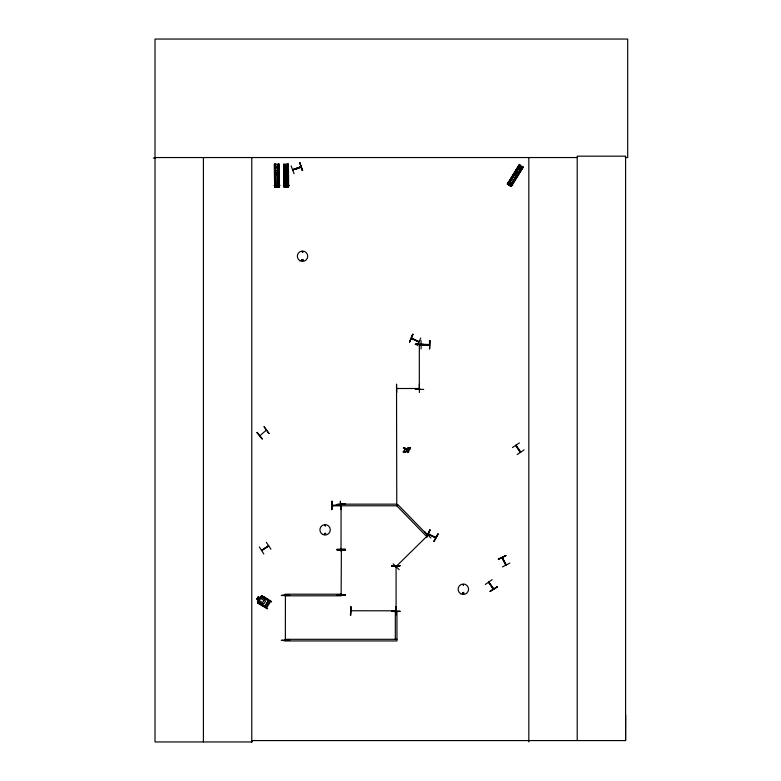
<?xml version="1.0" encoding="UTF-8"?>
<svg xmlns="http://www.w3.org/2000/svg" width="781" height="781" viewBox="0 0 781 781"><rect width="100%" height="100%" fill="white"/><g stroke="black" fill="none" stroke-linecap="round" stroke-linejoin="round"><path stroke-width="1.17" d="M251.785 157.547L251.785 741.95L251.785 740.573L625.591 740.573L625.659 715.162M268.596 545.968L261.684 550.507M285.358 595.649L285.416 596.293M285.358 639.551L285.778 640.283M285.778 640.137L285.729 639.463M341.424 505.19L341.463 504.614M340.994 594.224L285.309 594.185L285.309 595.815L341.131 595.815L341.375 550.146M419.348 345.466L419.338 344.538M419.68 345.436L419.631 344.538M396.035 566.215L395.703 566.977M302.315 251.921L302.315 251.804M302.93 251.97C302.276 250.203 301.808 253.395 302.989 251.863M325.326 525.545L325.267 525.33M324.613 533.755C326.194 531.929 325.072 535.864 324.681 533.501M463.358 584.657L463.289 584.637M462.577 592.935C463.973 595.844 464.412 590.924 462.703 592.769M462.811 592.994C464.236 594.839 463.416 591.754 463.104 592.711M285.407 595.649L285.358 640.137M285.397 639.551L285.446 640.225M341.043 504.614L341.053 505.258M341.033 548.516L341.024 549.219L341.082 504.526M341.043 550.322L341.092 551.074M341.033 594.224L341.082 594.976M419.299 344.714L419.68 345.29M396.035 610.205L396.084 611.025L396.084 566.391M509.651 185.087L509.729 184.111M277.314 186.561L276.767 186.591L277.314 185.693L276.806 185.693M520.439 452.316L515.811 445.336M516.534 445.834L516.104 445.17M520.058 451.662L520.761 452.101M493.651 588.894L492.743 588.396M396.836 388.508L419.114 388.499M303.018 260.405C302.325 258.238 301.808 261.42 302.784 260.561M502.134 557.741L505.893 565.102M506.186 564.848L502.486 557.634M286.49 185.722L285.866 185.673L286.539 186.649M409.547 341.98L413.051 334.375M411.958 338.749L411.548 338.056M417.2 345.573L420.793 338.007M411.45 338.378L418.841 342.029M417.991 341.629L419.016 341.639M419.68 389.338L419.67 388.46M341.082 550.146L341.375 551.074M429.218 534.614L428.496 533.657M428.457 534.067L435.925 537.455L434.919 537.377M426.397 537.504L430.175 530.026M438.131 534.048L433.972 541.331L438.161 534.058M433.992 541.331L437.799 533.882M489.443 582.772L488.974 582.001M492.84 588.366L488.681 582.167L493.338 589.02M332.032 505.268L340.409 505.209M261.528 550.263L268.508 545.646M507.308 184.033L519.14 164.684L523.27 167.212L511.35 186.513L507.22 183.984M507.465 184.131L519.385 164.84L507.533 184.179M507.689 184.277L519.677 165.025L507.777 184.326M507.914 184.414L519.843 165.123M508.158 184.56L520.078 165.269M508.187 184.58L520.146 165.308M520.302 165.406L508.46 184.746L519.765 166.48M508.743 184.902L509.837 185.575M510.1 185.732L516.387 175.588L510.188 185.79M517.627 173.548L521.405 167.466M517.715 173.607L521.474 167.515M510.374 185.907L522.255 166.587M510.657 186.083L522.489 166.734M511.067 186.337L523.016 167.066M263.324 597.123L263.685 596.557L271.583 601.507L271.261 602.014L270.548 601.565L266.682 607.735L267.59 608.311L267.239 608.877L257.71 602.932L257.535 601.79L258.638 600.159M257.662 601.819L261.02 596.469L262.104 596.069M259.009 603.713L259.37 603.147M268.225 600.901L264.788 606.368L268.225 600.901L266.887 598.959L262.084 595.942L260.932 596.372L260.005 597.992L258.199 596.752L256.793 599.105L258.579 600.228M265.852 607.218L266.136 606.778L258.062 601.721L257.789 602.161L265.96 607.286L269.796 601.175L261.606 596.04L261.332 596.479L269.396 601.536L269.679 601.097M427.139 535.493L427.803 534.917M427.92 535.278L396.094 566.537L396.748 565.952M301.876 259.751C305.195 258.618 301.007 262.806 302.13 259.419M429.482 344.851L421.105 344.88L429.482 344.968M332.12 505.268L333.018 505.639M339.481 505.512L340.409 505.502M350.962 610.752L395.742 610.81M396.904 566.264L396.357 566.84M399.179 569.661L393.146 563.862M430.878 537.963L425.001 531.998M268.576 546.056L261.801 550.468M341.043 548.457L341.375 549.268M256.851 432.567L262.143 439.059M266.272 430.165L259.985 435.661M325.335 525.886L324.994 525.047L325.218 525.896M463.123 584.491L463.358 585.34L463.465 584.481M512.434 447.562L519.394 442.905M517.178 454.532L524.129 449.876M485.333 584.442L492.196 579.639M490.107 591.461L496.999 586.716M497.204 587.019L490.038 591.363L497.233 587.048M493.367 589.118L488.73 582.245L489.209 582.938M259.302 546.895L263.822 553.944M266.282 542.268L270.948 549.219M498.327 559.118L505.951 555.633L498.307 559.079M498.473 559.391L505.903 555.525M502.486 558.552L505.854 565.132M505.522 564.204L505.883 564.185M502.398 566.938L509.837 563.111M411.616 338.114L418.928 341.561M325.482 534.409C322.055 533.716 327.756 532.242 325.111 534.507M293.051 169.789C309.354 163.454 297.571 169.741 292.953 169.477L300.87 166.802L293.226 169.77M293.207 169.828L300.91 166.89M294.056 173.733L291.108 165.894M419.387 384.135L419.397 392.501M396.768 392.511L396.523 384.135L396.768 505.785L425.957 535.795L427.119 534.663L397.929 504.643L396.768 505.785L340.946 505.785L340.946 504.155L396.768 504.155M286.92 164.195L287.584 164.186M287.74 164.186L288.394 164.176L288.638 186.854L283.796 186.932L283.571 164.254L288.062 164.205M274.717 166.548L278.905 166.499M283.903 166.548L288.091 166.499M274.736 168.081L278.924 168.042M283.923 168.081L288.111 168.042M274.756 170.385L278.944 170.346M283.942 170.385L288.13 170.346M274.775 172.435L278.963 172.386M283.962 172.435L288.15 172.386M274.805 174.729L278.983 174.69M283.991 174.729L288.179 174.69M274.912 184.599L279.1 184.56M284.099 184.599L288.287 184.56M274.219 185.273L279.803 185.214M274.229 185.448L279.803 185.39M283.405 185.273L288.99 185.214M283.415 185.448L288.99 185.39M276.679 185.673L277.343 185.634M274.609 186.932L279.452 186.854L279.207 164.176L274.365 164.254L274.629 186.932L274.473 164.254M415.297 344.499L423.673 344.392M429.452 344.489L415.297 344.099L423.673 344.509M421.125 348.922L421.018 340.545M419.661 388.547L419.338 389.368M415.297 389.397L423.673 389.397M337.041 504.409L345.407 503.95L337.041 504.467M332.062 505.6L340.233 505.122M331.603 509.602L332.013 501.226L331.642 509.602M340.906 509.544L340.379 501.168L340.867 509.544M345.417 549.355L337.041 549.414L345.417 549.248L345.417 550.117L337.041 550.107L337.041 549.297M345.407 549.648L337.041 549.707L345.417 549.707M391.701 566.127L400.077 565.727L391.701 566.245M391.701 565.815L400.077 565.766M284.987 595.054L281.404 595.503L289.78 595.434L281.404 595.444M337.041 595.044L345.417 594.946L340.633 595.405M340.633 595.093L345.417 595.063M395.733 606.769L395.782 615.145L395.713 606.778L396.172 611.552M391.701 611.074L400.077 611.142M391.711 611.503L400.077 611.445M281.404 640.449L289.78 640.332L281.404 640.332L284.997 640.781M153.31 158.035L155.019 158.026M155.019 157.547L577.208 157.547M625.249 157.547L627.69 157.547L627.69 39.05L155.019 39.05L155.019 741.95L251.853 741.95L251.853 740.573M332.208 505.639L340.418 505.639M332.208 505.6L340.418 505.619M396.953 639.307L285.309 639.307L285.309 640.937L396.953 640.937L396.953 611.396L395.323 611.396L395.323 639.307M516.182 445.297L520.693 451.935M428.574 344.87L428.535 344.968M395.567 610.732L394.981 611.201M264.72 606.241L262.553 605.861L264.788 606.368M411.402 338.417L418.821 341.863M429.872 534.985L434.168 537.143M435.759 537.806L428.32 533.94M518.203 166.822L521.767 169.018M517.403 168.12L520.956 170.326M516.192 170.082L519.755 172.279M515.109 171.82L518.672 174.017M513.898 173.772L517.461 175.979M508.714 182.178L512.277 184.375M507.777 182.373L512.521 185.312M507.679 182.529L512.434 185.458M262.055 596.04L266.877 599.066M257.779 602.864L262.601 605.89M489.052 582.128L493.582 588.825M493.241 588.278L493.25 588.981M505.815 564.946L502.154 557.712M257.125 432.352L262.387 438.863M515.665 445.609L520.371 452.375M299.719 162.604L302.706 170.434M419.309 389.26L419.338 344.626M257.613 601.79L257.759 602.961M288.101 164.186L288.345 186.864L288.023 164.186M287.838 164.186L288.004 186.864L287.798 170.151M287.75 165.377L287.779 167.769M287.593 165.387L287.515 167.769M287.545 170.16L287.652 172.542M287.593 174.934L287.808 186.864M287.037 165.387L287.066 167.778L286.939 165.387M287.086 170.16L287.115 172.552M287.144 174.934L287.271 186.874M287.008 170.16L287.008 172.552M287.057 174.934L287.164 186.874M286.861 186.874L285.582 186.893M285.016 165.426L285.065 167.817M285.075 170.199L285.114 172.591L284.987 170.199M285.143 174.973L285.25 186.913M284.938 165.426L284.958 167.817M285.036 174.973L285.172 186.913M284.382 165.435L284.714 186.923M284.206 165.435L284.46 186.923M284.118 165.435L284.352 186.923M284.167 186.923L283.884 164.244L284.089 186.923M279.1 164.186L279.344 186.854M278.837 164.186L279.12 186.864M278.641 186.864L278.387 165.387L278.329 167.769M278.358 170.16L278.378 172.542M278.407 174.934L278.534 186.864M278.104 164.195L278.309 186.864M277.851 165.387L277.88 167.778M277.899 170.16L277.929 172.552M277.958 174.934L278.085 186.874M277.772 165.387L277.772 167.778M277.802 170.16L277.841 172.552M277.851 174.934L277.997 186.874M277.675 186.874L276.396 186.893M275.83 165.426L275.771 167.817M275.908 170.199L275.83 172.591M275.937 174.973L275.986 186.913M275.508 164.235L275.791 186.913M275.283 164.244L275.322 167.817M275.351 170.209L275.371 172.591M275.4 174.983L275.527 186.923M275.205 164.244L275.429 186.923M275.01 164.244L275.166 186.923M274.648 164.244L274.941 186.923M429.511 340.496L429.618 348.863M396.035 566.303L396.045 567.055M395.742 566.303L395.752 567.065M350.767 606.778L350.815 615.145M341.365 548.428L341.375 549.18M341.375 550.224L341.375 550.986M341.365 594.126L341.375 594.888M331.896 501.226L331.945 509.602M625.591 740.573L625.591 156.171L577.208 156.171L577.208 740.573M528.825 157.547L528.825 741.95M203.402 157.547L203.402 741.95M406.481 449.407C408.59 459.384 411.353 442.085 406.481 449.407M407.096 449.182C407.76 457.461 410.289 444.565 407.096 449.182M410.513 447.542L409.976 449.27L409.849 447.542L410.513 447.542M258.687 600.189L258.55 601.731L261.899 603.83L264.056 603.557L265.423 601.39L264.72 599.33L261.381 597.231L260.053 598.021L258.208 596.869L256.9 599.066L258.687 600.189M275.976 173.323C277.157 176.867 278.719 170.795 275.976 173.323M285.172 173.323C286.344 176.867 287.906 170.795 285.172 173.323M405.769 448.87L403.777 451.662L405.954 451.662L405.954 452.17L403.221 452.17L403.221 451.545C406.188 449.758 404.685 448.089 403.308 447.923L404.997 447.738L405.769 448.87M515.392 173.626C516.426 177.219 518.233 171.205 515.392 173.626M412.739 334.229L409.595 342L412.739 334.229M429.892 529.889L426.504 537.553L429.862 529.869M522.723 166.88L510.794 186.161L522.792 166.919M258.316 597.475L257.437 598.871L258.033 599.242L258.911 597.846L258.316 597.475M260.649 598.392L259.282 600.569L262.631 602.659L263.988 600.491L260.649 598.392M264.095 426.729L268.986 433.533L264.095 426.729M299.758 162.594L302.315 170.58L299.758 162.594M429.911 340.487L429.521 348.863L429.872 340.487M350.884 606.778L350.474 615.155L350.864 606.778M510.218 184.345L509.661 183.994L510.198 184.375M287.535 186.864L287.291 164.195L287.457 186.874M284.938 186.913L284.733 164.235L284.899 186.913M278.895 186.864L278.651 164.186L278.797 186.864M299.933 260.708A5.194 5.194 0 0 0 307.724 256.207A5.194 5.194 0 0 0 299.933 251.716A5.194 5.194 0 0 0 299.933 260.708M322.504 534.35A5.213 5.213 0 0 0 330.324 529.84A5.213 5.213 0 0 0 322.504 525.32A5.213 5.213 0 0 0 322.504 534.35M460.741 593.755A5.223 5.223 0 0 0 468.58 589.225A5.223 5.223 0 0 0 460.741 584.705A5.223 5.223 0 0 0 460.741 593.755"/></g></svg>
